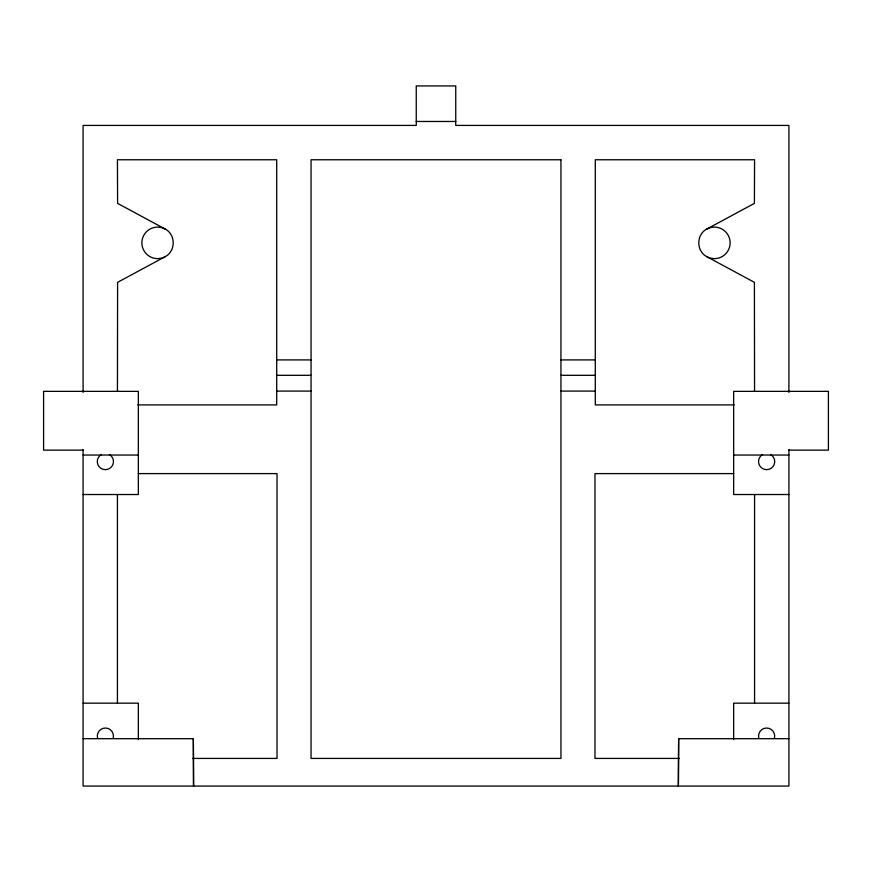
<?xml version="1.0" encoding="UTF-8"?>
<svg xmlns="http://www.w3.org/2000/svg" width="872" height="872" viewBox="0 0 872 872"><rect width="100%" height="100%" fill="white"/><g stroke="black" fill="none" stroke-linecap="round" stroke-linejoin="round"><path stroke-width="1.31" d="M117.437 391.288L117.6 282.332L165.506 256.51C175.763 250.983 175.763 234.732 165.506 229.216L117.6 203.383L117.426 159.761L276.707 159.761L276.707 404.913L137.841 404.913M678.645 738.693L678.383 786.064L678.645 738.693L788.92 738.693M734.159 404.913L595.293 404.913L595.293 159.761L754.574 159.761L754.4 203.383L706.494 229.216C696.238 234.732 696.238 250.983 706.494 256.51L754.4 282.332L754.563 391.288M416.26 121.47L455.74 121.47M276.707 359.907L311.053 359.907M560.947 359.907L595.293 359.907M276.707 375.309L311.053 375.309M560.947 375.309L595.293 375.309M276.707 391.092L311.053 391.092M560.947 391.092L595.293 391.092M83.08 450.148L43.6 450.148L43.6 391.354L138.343 391.354L138.343 494.522L83.08 494.522M788.92 450.148L828.4 450.148L828.4 391.354L733.657 391.354L733.657 494.522L788.92 494.522M83.08 455.042L138.343 455.042M733.657 455.042L788.92 455.042M138.343 473.605L277.024 473.605L277.024 758.422L192.734 758.422M733.657 473.605L594.977 473.605L594.977 758.422L679.266 758.422M83.08 703.159L138.343 703.159L138.343 739.554M788.92 703.159L733.657 703.159L733.657 739.554M83.08 738.693L193.355 738.693L193.617 786.064M193.486 786.064L193.355 738.693M788.92 392.4L788.92 125.415L455.74 125.415L455.74 85.936L416.26 85.936L416.26 125.415L83.08 125.415L83.08 392.4M788.92 449.614L788.92 786.064L83.08 786.064L83.08 449.614M754.574 494.522L754.574 703.159M117.426 494.522L117.426 703.159M165.506 256.51A15.761 15.761 0 0 1 141.864 242.863A15.761 15.761 0 0 1 165.506 229.216M706.494 229.216A15.761 15.761 0 0 1 730.137 242.863A15.761 15.761 0 0 1 706.494 256.51M97.566 738.213A8.088 8.088 0 0 1 105.381 728.033A8.088 8.088 0 0 1 113.197 738.213M109.425 454.552A8.088 8.088 0 0 1 111.583 466.76A8.088 8.088 0 0 1 99.179 466.76A8.088 8.088 0 0 1 101.337 454.552M758.803 738.213A8.088 8.088 0 0 1 766.619 728.033A8.088 8.088 0 0 1 774.434 738.213M770.663 454.552A8.088 8.088 0 0 1 772.821 466.76A8.088 8.088 0 0 1 760.417 466.76A8.088 8.088 0 0 1 762.575 454.552M560.947 159.761L311.053 159.761L311.053 758.422L560.947 758.422L560.947 159.761"/></g></svg>
